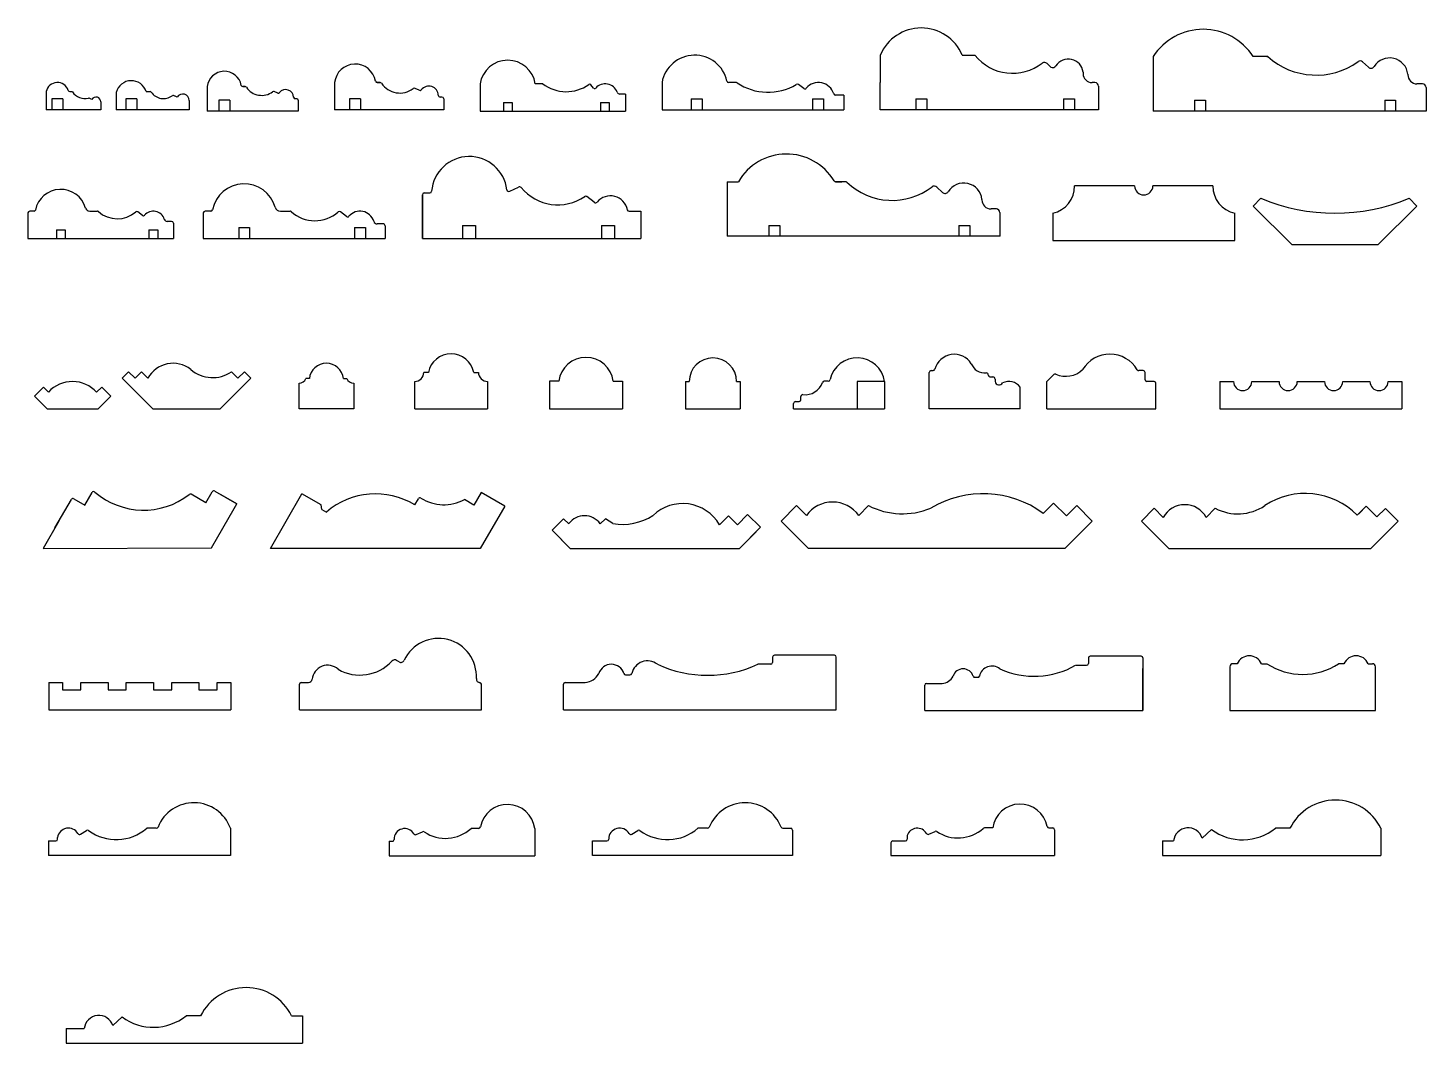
# Model space of a CAD drawing. Header units: millimetres. Extents: x 81099 to 92988, y 52605 to 57556.
# Drawn here: x 87942 to 88710, y 52721 to 53279 of the extents above; entities that cross this region are included whole.
import ezdxf

# ---------------------------------------------------------------- set-up
doc = ezdxf.new("R2010")
doc.units = ezdxf.units.MM
doc.header["$LTSCALE"] = 2000
doc.layers.get('0').update_dxf_attribs({"linetype": 'CONTINUOUS'})

msp = doc.modelspace()

# ---------------------------------------------------------------- linework, layer by layer
for p, q in [((88410.1, 53264.29), (88410.1, 53249.29)), ((88455.1, 53264.29), (88462.1, 53264.29)), ((88455.1, 53264.29), (88462.1, 53264.29)), ((88460.1, 53264.29), (88462.1, 53264.29)), ((88560.1, 53263.54), (88560.1, 53248.54)), ((88623.1, 53263.54), (88615.1, 53263.54)), ((88622.6, 53263.54), (88623.1, 53263.54)), ((88501.74, 53259.8), (88503.92, 53257.76)), ((88521.53, 53255.03), (88521.53, 53254.22)), ((88675.25, 53260.6), (88678.45, 53257.64)), ((88700.1, 53253.81), (88700.1, 53253.54)), ((88040.1, 53247.04), (88040.1, 53233.54)), ((88059.61, 53247.04), (88060.94, 53247.04)), ((88060.94, 53247.04), (88059.61, 53247.04)), ((88110.11, 53249.29), (88110.11, 53234.29)), ((88133.53, 53249.29), (88135.12, 53249.29)), ((88135.12, 53249.29), (88133.53, 53249.29)), ((88156.58, 53245.02), (88154.34, 53246.02)), ((88190.1, 53248.54), (88190.1, 53233.54)), ((88224.52, 53248.54), (88220.43, 53248.54)), ((88252.46, 53246.2), (88250.98, 53248.01)), ((88290.1, 53249.29), (88290.1, 53234.29)), ((88330.81, 53249.29), (88326.79, 53249.29)), ((88368.05, 53245.97), (88365.06, 53248.16)), ((88410.1, 53234.29), (88410.1, 53249.29)), ((88528.1, 53249.21), (88526.53, 53249.21)), ((88530.1, 53247.21), (88530.1, 53234.29)), ((88560.1, 53248.54), (88560.1, 53233.54)), ((88708.1, 53248.54), (88705.1, 53248.54)), ((88708.1, 53248.54), (88705.1, 53248.54)), ((88710.1, 53246.54), (88710.1, 53233.54)), ((87951.58, 53240.29), (87951.57, 53240.29)), ((87951.58, 53244.29), (87951.58, 53234.29)), ((87960.73, 53240.29), (87954.73, 53240.29)), ((87960.73, 53240.29), (87954.73, 53240.29)), ((87954.73, 53240.29), (87954.73, 53234.29)), ((87960.73, 53240.29), (87960.73, 53234.29)), ((87964.65, 53244.29), (87965.59, 53244.29)), ((87976.69, 53239.98), (87975.19, 53240.65)), ((87981.58, 53238.76), (87981.58, 53234.29)), ((87990.11, 53240.29), (87990.1, 53240.29)), ((87990.11, 53243.87), (87990.11, 53234.29)), ((88001.37, 53240.29), (87995.37, 53240.29)), ((88001.37, 53240.29), (87995.37, 53240.29)), ((87995.37, 53240.29), (87995.37, 53234.29)), ((88001.37, 53240.29), (88001.37, 53234.29)), ((88006.51, 53244.29), (88008.78, 53244.29)), ((88023.59, 53241.22), (88021.59, 53242.11)), ((88023.59, 53241.22), (88022.45, 53241.73)), ((88030.11, 53239.34), (88030.11, 53234.29)), ((88040.1, 53239.54), (88040.08, 53239.54)), ((88052.5, 53239.54), (88046.5, 53239.54)), ((88052.5, 53239.54), (88046.5, 53239.54)), ((88046.5, 53239.54), (88046.5, 53233.54)), ((88052.5, 53239.54), (88052.5, 53233.54)), ((88078.82, 53243.48), (88076.95, 53244.31)), ((88089.26, 53240.37), (88088.43, 53240.37)), ((88090.1, 53239.54), (88090.1, 53233.54)), ((88110.11, 53240.29), (88110.1, 53240.29)), ((88124.39, 53240.29), (88118.39, 53240.29)), ((88118.39, 53240.29), (88118.39, 53234.29)), ((88124.39, 53240.29), (88124.39, 53234.29)), ((88169.11, 53241.29), (88168.11, 53241.29)), ((88170.11, 53240.29), (88170.11, 53234.29)), ((88202.89, 53238.34), (88207.69, 53238.34)), ((88202.89, 53238.34), (88202.89, 53233.54)), ((88207.69, 53238.34), (88207.69, 53233.54)), ((88256.24, 53238.34), (88261.04, 53238.34)), ((88256.24, 53238.34), (88256.24, 53233.54)), ((88261.04, 53238.34), (88261.04, 53233.54)), ((88270.1, 53242.94), (88266.95, 53242.94)), ((88270.1, 53242.94), (88267.45, 53242.94)), ((88270.1, 53242.94), (88270.1, 53233.54)), ((88306.09, 53240.29), (88312.09, 53240.29)), ((88306.09, 53240.29), (88306.09, 53234.29)), ((88312.09, 53240.29), (88312.09, 53234.29)), ((88372.78, 53240.29), (88378.78, 53240.29)), ((88372.78, 53240.29), (88372.78, 53234.29)), ((88378.78, 53240.29), (88378.78, 53234.29)), ((88390.1, 53242.29), (88385.43, 53242.29)), ((88390.1, 53242.29), (88386.79, 53242.29)), ((88390.1, 53242.29), (88390.1, 53234.29)), ((88429.6, 53240.29), (88435.6, 53240.29)), ((88429.6, 53240.29), (88429.6, 53234.29)), ((88435.6, 53240.29), (88435.6, 53234.29)), ((88510.84, 53240.29), (88516.84, 53240.29)), ((88510.84, 53240.29), (88510.84, 53234.29)), ((88516.84, 53240.29), (88516.84, 53234.29)), ((88582.9, 53239.54), (88588.9, 53239.54)), ((88582.9, 53239.54), (88582.9, 53233.54)), ((88588.9, 53239.54), (88588.9, 53233.54)), ((88687.4, 53239.54), (88693.4, 53239.54)), ((88687.4, 53239.54), (88687.4, 53233.54)), ((88693.4, 53239.54), (88693.4, 53233.54)), ((87981.59, 53234.29), (87951.58, 53234.29)), ((88030.11, 53234.29), (87990.1, 53234.29)), ((88090.1, 53233.54), (88040.08, 53233.54)), ((88170.11, 53234.29), (88110.1, 53234.29)), ((88190.1, 53233.54), (88270.1, 53233.54)), ((88290.1, 53234.29), (88390.1, 53234.29)), ((88530.1, 53234.29), (88410.1, 53234.29)), ((88530.1, 53234.29), (88410.1, 53234.29)), ((88530.1, 53234.29), (88410.1, 53234.29)), ((88710.1, 53233.54), (88560.1, 53233.54)), ((88206.4, 53189.55), (88211.24, 53191.74)), ((88325.98, 53194.75), (88325.98, 53179.75)), ((88325.98, 53194.75), (88332.09, 53194.75)), ((88391.03, 53194.75), (88385.54, 53194.75)), ((88385.54, 53194.75), (88388.98, 53194.75)), ((88441.12, 53191.8), (88444.33, 53188.84)), ((88549.92, 53192.45), (88516.92, 53192.45)), ((88592.92, 53192.45), (88559.92, 53192.45)), ((88158.37, 53187.54), (88158.37, 53163.54)), ((88158.37, 53163.54), (88158.37, 53187.54)), ((88159.37, 53188.54), (88162.44, 53188.54)), ((88252.84, 53183.41), (88248.81, 53186.54)), ((88465.98, 53185.02), (88465.98, 53184.75)), ((88615.01, 53181.35), (88619.24, 53185.61)), ((88705.01, 53181.35), (88700.77, 53185.61)), ((87941.54, 53177.54), (87941.54, 53163.54)), ((87944.87, 53178.54), (87942.54, 53178.54)), ((87975.47, 53178.54), (87979.7, 53178.54)), ((88004.52, 53176.19), (88001.91, 53178.22)), ((88037.91, 53177.54), (88037.91, 53163.54)), ((88042.07, 53178.54), (88038.91, 53178.54)), ((88080.32, 53178.54), (88085.6, 53178.54)), ((88116.64, 53175.6), (88113.37, 53178.14)), ((88272.01, 53178.54), (88278.37, 53178.54)), ((88278.37, 53178.54), (88278.37, 53163.54)), ((88325.98, 53179.75), (88325.98, 53164.75)), ((88473.98, 53179.75), (88470.98, 53179.75)), ((88473.98, 53179.75), (88470.98, 53179.75)), ((88475.75, 53177.75), (88475.75, 53164.75)), ((88504.92, 53177.45), (88504.92, 53162.45)), ((88604.92, 53162.45), (88604.92, 53177.45)), ((88615.01, 53181.35), (88636.27, 53160.19)), ((88705.01, 53181.35), (88683.75, 53160.19)), ((88020.54, 53172.94), (88018.02, 53172.94)), ((88021.54, 53171.94), (88021.54, 53163.54)), ((88057.41, 53169.54), (88063.41, 53169.54)), ((88057.41, 53169.54), (88057.41, 53163.54)), ((88063.41, 53169.54), (88063.41, 53163.54)), ((88121.07, 53169.54), (88127.07, 53169.54)), ((88121.07, 53169.54), (88121.07, 53163.54)), ((88127.07, 53169.54), (88127.07, 53163.54)), ((88136.91, 53171.54), (88133.51, 53171.54)), ((88136.91, 53171.54), (88134.61, 53171.54)), ((88137.91, 53170.54), (88137.91, 53163.54)), ((88180.39, 53170.74), (88187.59, 53170.74)), ((88180.39, 53170.74), (88180.39, 53163.54)), ((88187.59, 53170.74), (88187.59, 53163.54)), ((88256.78, 53170.74), (88263.98, 53170.74)), ((88256.78, 53170.74), (88256.78, 53163.54)), ((88263.98, 53170.74), (88263.98, 53163.54)), ((88348.78, 53170.75), (88354.78, 53170.75)), ((88348.78, 53170.75), (88348.78, 53164.75)), ((88354.78, 53170.75), (88354.78, 53164.75)), ((88453.28, 53170.75), (88459.28, 53170.75)), ((88453.28, 53170.75), (88453.28, 53164.75)), ((88459.28, 53170.75), (88459.28, 53164.75)), ((87941.54, 53163.54), (88021.54, 53163.54)), ((87957.14, 53168.34), (87961.94, 53168.34)), ((87957.14, 53168.34), (87957.14, 53163.54)), ((87961.94, 53168.34), (87961.94, 53163.54)), ((88008.07, 53168.34), (88012.87, 53168.34)), ((88008.07, 53168.34), (88008.07, 53163.54)), ((88012.87, 53168.34), (88012.87, 53163.54)), ((88037.91, 53163.54), (88137.91, 53163.54)), ((88158.37, 53163.54), (88278.37, 53163.54)), ((88475.98, 53164.75), (88325.98, 53164.75)), ((88504.92, 53162.45), (88604.92, 53162.45)), ((88636.27, 53160.19), (88683.75, 53160.19)), ((87993.34, 53086.68), (87996.88, 53090.21)), ((87993.34, 53086.68), (88010.15, 53069.87)), ((87996.88, 53090.21), (88000.42, 53086.68)), ((88000.42, 53086.68), (88003.95, 53090.21)), ((88003.95, 53090.21), (88007.49, 53086.68)), ((88064.06, 53086.68), (88047.25, 53069.87)), ((88056.98, 53086.68), (88053.45, 53090.21)), ((88060.52, 53090.21), (88056.98, 53086.68)), ((88064.06, 53086.68), (88057.25, 53079.87)), ((88060.52, 53090.21), (88064.06, 53086.68)), ((88096.22, 53086.5), (88094.34, 53086.5)), ((88114.97, 53086.5), (88116.84, 53086.5)), ((88154.16, 53069.87), (88154.16, 53084.87)), ((88161.64, 53089.87), (88159.14, 53089.87)), ((88186.64, 53089.87), (88189.14, 53089.87)), ((88194.16, 53084.87), (88194.16, 53069.87)), ((88233.3, 53085.01), (88228.3, 53085.01)), ((88228.3, 53085.01), (88228.3, 53069.87)), ((88232.3, 53085.01), (88231.3, 53085.01)), ((88263.3, 53085.01), (88268.3, 53085.01)), ((88268.3, 53085.01), (88268.3, 53069.87)), ((88303.07, 53084.87), (88305.07, 53084.87)), ((88303.07, 53084.87), (88303.07, 53069.87)), ((88331.07, 53084.87), (88333.07, 53084.87)), ((88333.07, 53084.87), (88333.07, 53069.87)), ((88381.49, 53085.02), (88379.19, 53085.02)), ((88412.46, 53084.87), (88397.46, 53084.87)), ((88397.46, 53084.87), (88397.46, 53069.87)), ((88412.46, 53084.87), (88412.46, 53069.87)), ((88436.97, 53069.87), (88436.97, 53089.87)), ((88437.97, 53090.87), (88439.17, 53090.87)), ((88501.61, 53084.87), (88505.42, 53088.67)), ((88505.15, 53088.41), (88501.61, 53084.87)), ((88501.61, 53069.87), (88501.61, 53084.87)), ((88554.61, 53090.87), (88552.19, 53090.87)), ((88555.61, 53085.87), (88555.61, 53089.87)), ((88560.61, 53084.87), (88556.61, 53084.87)), ((88596.77, 53084.87), (88596.77, 53069.87)), ((88596.77, 53084.87), (88604.27, 53084.87)), ((88614.27, 53084.87), (88629.27, 53084.87)), ((88639.27, 53084.87), (88654.27, 53084.87)), ((88664.27, 53084.87), (88679.27, 53084.87)), ((88689.27, 53084.87), (88696.77, 53084.87)), ((88696.77, 53084.87), (88696.77, 53069.87)), ((87952.13, 53069.87), (87945.13, 53076.87)), ((87950.09, 53081.82), (87945.14, 53076.87)), ((87950.09, 53081.82), (87952.87, 53079.08)), ((87982.17, 53081.82), (87979.28, 53078.97)), ((87980.13, 53069.87), (87987.13, 53076.87)), ((87982.17, 53081.82), (87987.12, 53076.87)), ((88000.15, 53079.87), (88010.15, 53069.87)), ((88090.61, 53069.87), (88090.61, 53083.87)), ((88120.61, 53083.9), (88120.61, 53069.87)), ((88366.46, 53074.87), (88366.46, 53076.68)), ((88561.61, 53069.87), (88561.61, 53083.87)), ((87952.13, 53069.87), (87980.13, 53069.87)), ((88010.15, 53069.87), (88047.25, 53069.87)), ((88120.61, 53069.87), (88090.61, 53069.87)), ((88154.16, 53069.87), (88194.16, 53069.87)), ((88303.07, 53069.87), (88333.07, 53069.87)), ((88362.46, 53069.87), (88362.46, 53072.87)), ((88362.46, 53069.87), (88412.46, 53069.87)), ((88362.46, 53069.87), (88412.46, 53069.87)), ((88363.46, 53073.87), (88365.46, 53073.87)), ((88501.61, 53069.87), (88561.61, 53069.87)), ((88596.77, 53069.87), (88696.77, 53069.87)), ((87972.84, 53016.94), (87976.81, 53023.82)), ((88039.36, 53018.17), (88031.29, 53022.83)), ((88039.36, 53018.17), (88042.86, 53024.24)), ((88044.22, 53024.6), (88056.35, 53017.6)), ((88056.35, 53017.6), (88047.69, 53022.6)), ((88074.83, 52993.13), (88092.14, 53023.11)), ((88102.74, 53016.99), (88092.14, 53023.11)), ((88190.73, 53023.87), (88186.73, 53016.94)), ((88203.72, 53016.37), (88190.73, 53023.87)), ((87956.35, 53004.37), (87965.41, 53020.07)), ((87966.78, 53020.44), (87972.84, 53016.94)), ((88042.38, 52993.41), (88054.85, 53015)), ((88054.85, 53015), (88056.35, 53017.6)), ((88103.07, 53014.51), (88102.74, 53016.99)), ((88154.16, 53016.98), (88156.14, 53020.41)), ((88186.73, 53016.94), (88181.53, 53019.94)), ((88203.72, 53016.37), (88190.19, 52993)), ((88355.58, 53008.13), (88364.05, 53016.63)), ((88364.05, 53016.63), (88369.44, 53011.24)), ((88403.69, 53016.63), (88398.29, 53011.24)), ((88505.37, 53018.03), (88499.71, 53012.37)), ((88505.37, 53018.03), (88512.44, 53010.96)), ((88518.1, 53016.61), (88512.44, 53010.96)), ((88518.1, 53016.61), (88526.58, 53008.13)), ((88553.73, 53008.13), (88560.71, 53015.14)), ((88560.71, 53015.14), (88565.63, 53010.16)), ((88594.2, 53015.14), (88589.28, 53010.16)), ((88677.24, 53016.29), (88672.29, 53011.34)), ((88677.24, 53016.29), (88673.07, 53012.13)), ((88677.24, 53016.29), (88683.07, 53010.46)), ((88687.73, 53015.12), (88683.07, 53010.46)), ((88687.73, 53015.12), (88694.73, 53008.13)), ((87958.52, 53008.13), (87949.84, 52993.11)), ((88103.07, 53014.51), (88105.59, 53013.05)), ((88229.71, 53003.13), (88235.97, 53009.34)), ((88235.97, 53009.34), (88238.9, 53006.63)), ((88259.03, 53009.42), (88256.1, 53006.64)), ((88263.14, 53006.76), (88259.02, 53009.34)), ((88321.62, 53006.13), (88326.57, 53011.08)), ((88326.57, 53011.08), (88331.52, 53006.13)), ((88331.52, 53006.13), (88337.17, 53011.79)), ((88337.17, 53011.79), (88344.32, 53004.74)), ((88370.58, 52993.13), (88355.58, 53008.13)), ((88511.58, 52993.13), (88526.58, 53008.13)), ((88568.73, 52993.13), (88553.73, 53008.13)), ((88679.73, 52993.13), (88694.73, 53008.13)), ((88229.71, 53003.13), (88239.65, 52993.13)), ((88239.65, 52993.13), (88230.58, 53002.26)), ((88238.9, 53006.63), (88238.91, 53006.64)), ((88344.32, 53004.74), (88332.77, 52993.13)), ((88332.77, 52993.13), (88341.85, 53002.26)), ((87949.84, 52993.11), (88042.38, 52993.41)), ((88190.19, 52993), (88074.83, 52993.13)), ((88239.65, 52993.13), (88332.77, 52993.13)), ((88511.58, 52993.13), (88370.58, 52993.13)), ((88568.73, 52993.13), (88679.73, 52993.13)), ((88145.54, 52930.69), (88144.22, 52931.49)), ((88350.85, 52933.35), (88350.85, 52930.35)), ((88384.85, 52934.35), (88351.85, 52934.35)), ((88385.85, 52904.35), (88385.85, 52933.35)), ((88524.49, 52932.83), (88524.49, 52929.83)), ((88553.49, 52933.83), (88525.49, 52933.83)), ((88554.49, 52932.83), (88554.49, 52903.87)), ((88270.11, 52923.52), (88272.49, 52923.52)), ((88349.85, 52929.35), (88342.85, 52929.35)), ((88385.85, 52904.35), (88385.85, 52929.35)), ((88517.49, 52928.82), (88523.49, 52928.83)), ((88554.49, 52903.87), (88554.49, 52927.07)), ((88554.49, 52903.87), (88554.49, 52923.87)), ((88602.32, 52928.06), (88602.32, 52903.87)), ((88606.32, 52929.66), (88603.92, 52929.66)), ((88619.65, 52929.66), (88622.65, 52929.66)), ((88664.98, 52929.66), (88661.98, 52929.66)), ((88678.32, 52929.66), (88680.72, 52929.66)), ((88682.32, 52903.87), (88682.32, 52927.92)), ((87953.05, 52919.35), (87953.05, 52904.35)), ((87953.05, 52919.35), (87960.55, 52919.35)), ((87960.55, 52919.35), (87960.55, 52915.35)), ((87960.55, 52915.35), (87970.55, 52915.35)), ((87970.55, 52919.35), (87985.55, 52919.35)), ((87970.55, 52915.35), (87970.55, 52919.35)), ((87985.55, 52919.35), (87985.55, 52915.35)), ((87985.55, 52915.35), (87995.55, 52915.35)), ((87995.55, 52919.35), (88010.55, 52919.35)), ((87995.55, 52915.35), (87995.55, 52919.35)), ((88010.55, 52919.35), (88010.55, 52915.35)), ((88010.55, 52915.35), (88020.55, 52915.35)), ((88020.55, 52919.35), (88035.55, 52919.35)), ((88020.55, 52915.35), (88020.55, 52919.35)), ((88035.55, 52919.35), (88035.55, 52915.35)), ((88035.55, 52915.35), (88045.55, 52915.35)), ((88045.55, 52919.35), (88053.05, 52919.35)), ((88045.55, 52915.35), (88045.55, 52919.35)), ((88053.05, 52919.35), (88053.05, 52904.35)), ((88090.78, 52904.35), (88090.78, 52918.35)), ((88091.78, 52919.35), (88095.78, 52919.35)), ((88190.78, 52904.35), (88190.78, 52918.35)), ((88235.85, 52916.35), (88235.85, 52918.35)), ((88235.85, 52904.35), (88235.85, 52916.35)), ((88236.85, 52919.35), (88247.85, 52919.35)), ((88434.49, 52915.07), (88434.49, 52917.87)), ((88434.49, 52913.47), (88434.49, 52915.07)), ((88435.49, 52918.87), (88444.09, 52918.87)), ((88461.9, 52922.2), (88463.8, 52922.2)), ((88434.49, 52903.87), (88434.49, 52913.47)), ((87953.05, 52904.35), (88053.05, 52904.35)), ((88090.78, 52904.35), (88190.78, 52904.35)), ((88235.85, 52904.35), (88385.85, 52904.35)), ((88434.49, 52903.87), (88554.49, 52903.87)), ((88602.32, 52903.87), (88682.32, 52903.87)), ((88012.11, 52839.23), (88006.8, 52839.23)), ((88052.8, 52839.23), (88052.8, 52824.23)), ((88189.27, 52839.15), (88185.13, 52839.15)), ((88220.13, 52839.15), (88220.13, 52824.02)), ((88315.15, 52839.23), (88309.84, 52839.23)), ((88356.52, 52839.23), (88360.84, 52839.23)), ((88361.84, 52838.23), (88361.84, 52824.23)), ((88471.91, 52839.37), (88467.3, 52839.37)), ((88502.76, 52839.37), (88504.91, 52839.37)), ((88505.91, 52838.37), (88505.91, 52824.23)), ((88592.15, 52838.56), (88587.01, 52833.81)), ((88635.29, 52839.23), (88627.29, 52839.23)), ((88685.29, 52839.23), (88685.29, 52824.23)), ((87952.8, 52832.23), (87956.8, 52832.23)), ((87952.8, 52832.23), (87952.8, 52824.23)), ((87957.8, 52833.23), (87957.8, 52834.1)), ((87970.42, 52835.93), (87973.79, 52838.01)), ((88140.13, 52832.02), (88141.83, 52832.02)), ((88140.13, 52832.02), (88140.13, 52824.02)), ((88155.01, 52835.74), (88158.4, 52837.29)), ((88251.84, 52824.23), (88251.84, 52832.23)), ((88251.84, 52832.23), (88259.77, 52832.23)), ((88273.45, 52835.93), (88276.83, 52838.01)), ((88415.91, 52831.23), (88415.91, 52824.23)), ((88416.91, 52832.23), (88423.89, 52832.23)), ((88424.89, 52835.17), (88424.89, 52833.68)), ((88424.89, 52833.68), (88424.89, 52833.23)), ((88436.79, 52835.95), (88440.19, 52837.5)), ((88565.29, 52832.23), (88571.29, 52832.23)), ((88565.29, 52832.23), (88565.29, 52824.23)), ((88052.8, 52824.23), (87952.8, 52824.23)), ((88361.84, 52824.23), (88251.84, 52824.23)), ((88565.29, 52824.23), (88685.29, 52824.23)), ((87993.33, 52735.42), (87988.18, 52730.67)), ((88036.47, 52736.09), (88028.47, 52736.09)), ((88086.47, 52736.09), (88092.47, 52736.09)), ((88092.47, 52736.09), (88092.47, 52721.09)), ((87962.47, 52729.09), (87962.47, 52721.09)), ((87962.47, 52729.09), (87972.47, 52729.09)), ((87962.47, 52721.09), (88092.47, 52721.09))]:
    msp.add_line(p, q)
at = {"lineweight": -3}
for p, q in [((88470.72, 53087.37), (88471.97, 53087.37)), ((88473.22, 53086.07), (88473.22, 53084.82)), ((88486.97, 53069.87), (88486.97, 53081.8)), ((88486.97, 53069.87), (88436.97, 53069.87))]:
    msp.add_line(p, q, dxfattribs=at)
at = {"linetype": 'Continuous'}
for p, q in [((88228.3, 53069.87), (88268.3, 53069.87)), ((88140.13, 52824.02), (88220.13, 52824.02)), ((88415.91, 52824.23), (88505.91, 52824.23))]:
    msp.add_line(p, q, dxfattribs=at)
for centre, radius, start, end in [((88432.6, 53254.92), 24.38, 22.61986, 157.38014), ((88587.6, 53245.83), 32.71, 32.77908, 147.22092), ((88205.26, 53246.2), 15.35, 8.79188, 171.20812), ((88308.03, 53246.13), 18.21, 12.35462, 169.99472), ((88482.84, 53280.93), 26.59, 218.73553, 307.81134), ((88513.5, 53254.15), 8.07, 6.25014, 148.13157), ((88649.65, 53293.04), 39.68, 228.00988, 305.56088), ((88673.89, 53259.13), 2, 47.29269, 125.56088), ((88690.07, 53252.71), 10.09, 6.25014, 148.06308), ((88049.5, 53246.02), 9.45, 10.413, 173.76923), ((88121.39, 53248.06), 11.35, 10.413, 173.76923), ((88500.37, 53258.34), 2, 46.82387, 127.81134), ((88504.95, 53259.47), 2, 238.88666, 328.13157), ((88526.53, 53254.21), 5, 179.96194, 269.96194), ((88679.8, 53259.11), 2, 227.29269, 328.06308), ((88705.1, 53253.54), 5, 180, 270), ((87957.73, 53243.01), 6.29, 18.28248, 168.19895), ((87998.37, 53241.77), 8.53, 17.21556, 165.75638), ((88059.61, 53247.87), 0.833, 190.413, 270), ((88060.94, 53246.21), 0.833, 33.97984, 90), ((88070, 53252.31), 10.09, 213.97984, 306.6628), ((88133.53, 53250.29), 1, 190.413, 270), ((88135.12, 53248.29), 1, 33.97984, 90), ((88146, 53255.62), 12.11, 213.97984, 306.6628), ((88153.87, 53245.13), 1.01, 62.0185, 129.48909), ((88161.88, 53242.05), 5.24, 2.20307, 141.56943), ((88250.36, 53247.51), 0.8, 39.25611, 123.24306), ((88253.08, 53246.71), 0.8, 219.25611, 318.9766), ((88258.92, 53241.62), 6.94, 19.96729, 138.9766), ((88326.79, 53250.29), 1, 195.51377, 270), ((88330.81, 53248.29), 1, 56.16822, 90), ((88364.47, 53247.36), 1, 53.77608, 122.56587), ((88368.64, 53246.78), 1, 233.77608, 320.678), ((88368.64, 53246.78), 1, 233.77608, 320.678), ((88376.13, 53240.65), 8.67, 15.86774, 140.678), ((88528.1, 53247.21), 2, 0, 89.96194), ((88708.1, 53246.54), 2, 0, 90), ((87964.65, 53245.29), 1, 198.28248, 270), ((87965.59, 53243.79), 0.5, 37.3523, 90), ((87972.97, 53249.08), 8.59, 215.50695, 282.55728), ((87974.95, 53240.21), 0.504, 62.0185, 102.89822), ((87978.96, 53238.67), 2.62, 358.08105, 149.89927), ((88008.78, 53243.62), 0.667, 37.3523, 90), ((88016.03, 53248.51), 8.07, 213.70746, 306.6628), ((88021.28, 53241.51), 0.672, 62.0185, 129.48909), ((88026.62, 53239.46), 3.49, 358.03694, 149.9277), ((88076.56, 53243.57), 0.84, 62.0185, 129.48909), ((88079.16, 53244.24), 0.833, 245.94248, 321.56943), ((88083.23, 53241.01), 4.37, 2.20307, 141.56943), ((88088.43, 53241.21), 0.833, 182.20307, 270), ((88089.26, 53239.54), 0.833, 0, 90), ((88156.99, 53245.93), 1, 245.94248, 321.56943), ((88168.11, 53242.29), 1, 182.20307, 270), ((88169.11, 53240.29), 1, 0, 90), ((88266.95, 53244.54), 1.6, 199.96729, 270), ((88385.43, 53243.29), 1, 195.86774, 270), ((88184.17, 53187.8), 20.81, 6.76301, 175.42827), ((88358.53, 53179.38), 30.59, 31.20951, 149.84009), ((88060.41, 53175.83), 17.71, 16.00099, 168.56721), ((88211.82, 53190.92), 1, 37.38243, 125.15952), ((88385.54, 53195.75), 1, 211.20951, 270), ((88391.03, 53193.75), 1, 46.2329, 90), ((88416.62, 53220.46), 36, 226.2329, 307.6394), ((88439.77, 53190.33), 2, 47.29269, 125.56088), ((88455.94, 53183.92), 10.09, 6.25014, 148.06308), ((88501.79, 53192.25), 15.13, 281.93634, 0.74405), ((88554.92, 53192.45), 5, 180, 0), ((88608.05, 53192.25), 15.13, 179.25595, 258.06366), ((87959.54, 53176.37), 14.17, 16.00099, 168.56721), ((88159.37, 53187.54), 1, 90, 180), ((88162.44, 53189.54), 1, 270, 355.42827), ((88205.83, 53190.37), 1, 186.76301, 305.15952), ((88248.18, 53185.51), 1.2, 52.11454, 131.08671), ((88248.2, 53185.75), 1, 52.11454, 124.21771), ((88261.74, 53177.46), 9.48, 11.44128, 139.80787), ((88445.68, 53190.31), 2, 227.29269, 328.06308), ((88470.98, 53184.75), 5, 180, 270), ((88660.01, 53282.91), 105.5, 247.26855, 292.73145), ((87942.54, 53177.54), 1, 90, 180), ((87944.87, 53179.34), 0.8, 270, 348.56721), ((87975.47, 53180.94), 2.4, 196.00099, 270), ((87979.7, 53177.74), 0.8, 48.10144, 90), ((88001.42, 53177.59), 0.8, 52.11454, 131.08671), ((88005.01, 53176.82), 0.8, 232.11454, 319.80787), ((88010.45, 53172.22), 6.32, 17.02829, 139.80787), ((88038.91, 53177.54), 1, 90, 180), ((88042.07, 53179.54), 1, 270, 348.56721), ((88080.32, 53181.54), 3, 196.00099, 270), ((88085.6, 53177.54), 1, 48.10144, 90), ((88112.75, 53177.35), 1, 52.11454, 131.08671), ((88124.05, 53170.64), 7.9, 17.02829, 139.80787), ((88253.58, 53184.35), 1.2, 232.11454, 319.80787), ((88272.01, 53179.54), 1, 191.44128, 270), ((88473.75, 53177.75), 2, 0, 90), ((88018.02, 53174.54), 1.6, 197.02829, 270), ((88020.54, 53171.94), 1, 0, 90), ((88117.25, 53176.39), 1, 232.11454, 319.80787), ((88133.51, 53173.54), 2, 197.02829, 270), ((88136.91, 53170.54), 1, 0, 90), ((88174.14, 53087.33), 12.76, 11.52082, 168.47918), ((88536.3, 53082.34), 17.53, 30.95458, 148.6622), ((88021.36, 53079.03), 15.84, 52.26406, 151.14013), ((88105.59, 53085.44), 9.43, 6.44905, 173.55095), ((88248.3, 53083.03), 15.13, 7.52558, 172.47442), ((88318.07, 53084.87), 13, 0, 180), ((88397.37, 53082.64), 15.25, 8.43829, 167.43683), ((87966.02, 53067.05), 17.82, 41.95244, 137.56805), ((88043.11, 53105.16), 18.17, 228.4443, 304.67253), ((88090.55, 53087.92), 4.05, 270.80409, 339.39587), ((88120.65, 53087.95), 4.05, 200.71872, 269.42408), ((88154.06, 53089.96), 5.08, 271.15685, 359.07279), ((88194.3, 53090.03), 5.16, 181.72018, 268.50855), ((88368.77, 53087.64), 10.04, 263.17889, 340.81895), ((88379.19, 53084.02), 1, 90, 160.81895), ((88381.49, 53086.02), 1, 270, 356.41683), ((88437.97, 53089.87), 1, 90, 180), ((88506.12, 53087.97), 1, 66.05053, 135), ((88512, 53101.21), 13.49, 246.05053, 313.72327), ((88552.19, 53091.87), 1, 210.95458, 270), ((88554.61, 53089.87), 1, 0, 90), ((88556.61, 53085.87), 1, 180, 270), ((88560.61, 53083.87), 1, 0, 90), ((88609.27, 53084.87), 5, 180, 0), ((88634.27, 53084.87), 5, 180, 0), ((88659.27, 53084.87), 5, 180, 0), ((88684.27, 53084.87), 5, 180, 0), ((88367.46, 53076.68), 1, 83.17889, 180), ((88363.46, 53072.87), 1, 90, 180), ((88365.46, 53074.87), 1, 270, 0), ((87977.68, 53023.32), 1, 49.1353, 150), ((88005.06, 53054.96), 40.84, 229.1353, 307.94768), ((88030.79, 53021.97), 1, 60, 127.94768), ((88043.72, 53023.74), 1, 60, 150), ((88132.55, 52981.94), 41.17, 58.33357, 130.90746), ((88466.61, 52967.1), 56.08, 53.82052, 120.93021), ((88643.71, 52983.22), 40.09, 44.54158, 123.63148), ((87966.28, 53019.57), 1, 60, 150), ((88157.01, 53019.91), 1, 57.90512, 150), ((88170.24, 53041), 23.9, 237.90512, 298.18717), ((88301.39, 52994.37), 23.4, 30.14836, 133.96397), ((88383.87, 53000.76), 17.82, 35.99015, 144.00985), ((88422.27, 53052.62), 40.5, 242.69254, 292.52129), ((88577.45, 53003.61), 13.52, 28.95911, 151.04089), ((88606.62, 53038.93), 26.83, 242.4321, 303.68478), ((88247.48, 53000.39), 10.65, 36.00576, 143.61457), ((88268.38, 53037.42), 31.1, 260.29011, 302.59738), ((88167.27, 52922.82), 20.8, 356.30829, 155.1465), ((88124.02, 52947.65), 24.22, 240.30901, 316.60358), ((88143.19, 52929.78), 2, 58.78113, 141.93976), ((88146.57, 52932.4), 2, 238.78113, 335.1465), ((88282.08, 52922.43), 8.81, 51.74643, 167.72014), ((88349.85, 52930.35), 1, 270, 0), ((88351.85, 52933.35), 1, 90, 180), ((88384.85, 52933.35), 1, 0, 90), ((88525.49, 52932.83), 1, 90, 180), ((88553.49, 52932.83), 1, 0, 90), ((88612.98, 52926.76), 7.27, 23.50147, 156.49853), ((88671.65, 52926.76), 7.27, 23.50147, 156.49853), ((88106.27, 52920.3), 8.54, 47.64665, 174.28625), ((88247.11, 52928.63), 9.31, 274.58043, 332.07584), ((88262.24, 52922.12), 7.23, 16.94582, 162.68521), ((88270.11, 52924.52), 1, 196.94582, 270), ((88272.49, 52924.52), 1, 270, 347.72014), ((88315.19, 52989.57), 66.27, 245.33003, 294.66997), ((88443.5, 52926.29), 7.45, 274.58043, 332.07584), ((88455.6, 52921.08), 5.79, 16.94582, 162.68521), ((88461.9, 52923), 0.8, 196.94582, 270), ((88463.8, 52923), 0.8, 270, 347.72014), ((88471.47, 52921.33), 7.05, 51.74643, 167.72014), ((88494.74, 52968.91), 46.09, 245.7875, 299.57669), ((88523.49, 52929.83), 1, 270, 0), ((88603.92, 52928.06), 1.6, 90, 180), ((88642.32, 52960.01), 36.17, 237.06382, 302.93618), ((88680.72, 52928.06), 1.6, 0, 90), ((88091.78, 52918.35), 1, 90, 180), ((88095.78, 52921.35), 2, 270, 354.28625), ((88190.02, 52921.35), 2, 176.30829, 270), ((88189.78, 52918.35), 1, 0, 90), ((88236.85, 52918.35), 1, 90, 180), ((88435.49, 52917.87), 1, 90, 180), ((88660.29, 52826.83), 27.9, 26.37579, 153.62421), ((88032.8, 52831.94), 21.29, 20.01596, 158.17365), ((88205.13, 52837.17), 15.13, 7.52558, 169.34793), ((88335.84, 52831.94), 21.29, 21.82635, 158.17365), ((88486.91, 52837.39), 15.13, 10.65207, 172.47442), ((87963.79, 52833.22), 6.06, 30.27012, 171.64465), ((87974.31, 52837.16), 1, 53.41166, 121.64212), ((88012.11, 52840.23), 1, 270, 338.17365), ((88148.68, 52833.16), 5.86, 30.5547, 181.23225), ((88189.27, 52840.15), 1, 270, 349.34793), ((88266.83, 52833.22), 6.06, 30.27012, 179.94122), ((88277.35, 52837.16), 1, 53.41166, 121.64212), ((88315.15, 52840.23), 1, 270, 338.17365), ((88356.52, 52840.23), 1, 201.82635, 270), ((88360.84, 52838.23), 1, 0, 90), ((88430.47, 52833.38), 5.86, 30.5547, 162.14868), ((88467.3, 52838.37), 1, 90, 131.62661), ((88502.76, 52840.37), 1, 190.65207, 270), ((88504.91, 52838.37), 1, 0, 90), ((88579.32, 52831.35), 8.07, 17.73981, 173.74986), ((88609.29, 52861.54), 28.67, 233.28205, 308.90679), ((87956.8, 52833.23), 1, 270, 0), ((87969.89, 52836.78), 1, 210.27012, 301.64212), ((88141.83, 52833.02), 1, 270, 1.23225), ((88154.59, 52836.65), 1, 210.5547, 294.45766), ((88158.82, 52836.37), 1, 55.99164, 114.45766), ((88259.77, 52833.23), 1, 270, 359.94122), ((88272.93, 52836.78), 1, 210.27012, 301.64212), ((88416.91, 52831.23), 1, 90, 180), ((88423.89, 52833.23), 1, 270, 0), ((88436.37, 52836.86), 1, 210.5547, 294.45766), ((88440.6, 52836.59), 1, 55.99164, 114.45766), ((88061.47, 52723.7), 27.9, 26.37579, 153.62421), ((87980.49, 52728.21), 8.07, 17.73981, 173.74986), ((88010.46, 52758.4), 28.67, 233.28205, 308.90679)]:
    msp.add_arc(centre, radius, start, end)
for centre, radius, start, end in [((88237.47, 53265.97), 21.72, 233.37626, 304.97778), ((88348.38, 53274.5), 30.55, 236.16822, 300.58722), ((88232.86, 53208.39), 26.35, 219.79689, 304.11941), ((87990.64, 53189.94), 15.59, 228.10144, 311.08671), ((88099.29, 53192.79), 19.49, 228.10144, 311.08671), ((87990.07, 52858.38), 25.43, 233.41166, 311.14807), ((88171.02, 52854.46), 20.82, 235.99164, 312.63104), ((88293.1, 52858.38), 25.43, 233.41166, 311.14807), ((88452.81, 52854.68), 20.82, 235.99164, 311.62661)]:
    msp.add_arc(centre, radius, start, end, dxfattribs=at)
at = {"lineweight": -3}
for centre, radius, start, end in [((88450.79, 53088.83), 11.01, 32.07509, 165.33974), ((88467.38, 53097.32), 7.72, 199.99746, 277.32797), ((88439.17, 53091.87), 1, 270, 345.33974), ((88468.2, 53088.39), 1.28, 1.47626, 82.59946), ((88470.72, 53088.62), 1.25, 189.13145, 270), ((88471.99, 53086.15), 1.23, 356.49553, 91.11013), ((88475.44, 53085.29), 2.27, 192.0598, 327.15424), ((88480.78, 53077.11), 7.76, 37.1614, 116.31491)]:
    msp.add_arc(centre, radius, start, end, dxfattribs=at)

doc.saveas('drawing.dxf')
